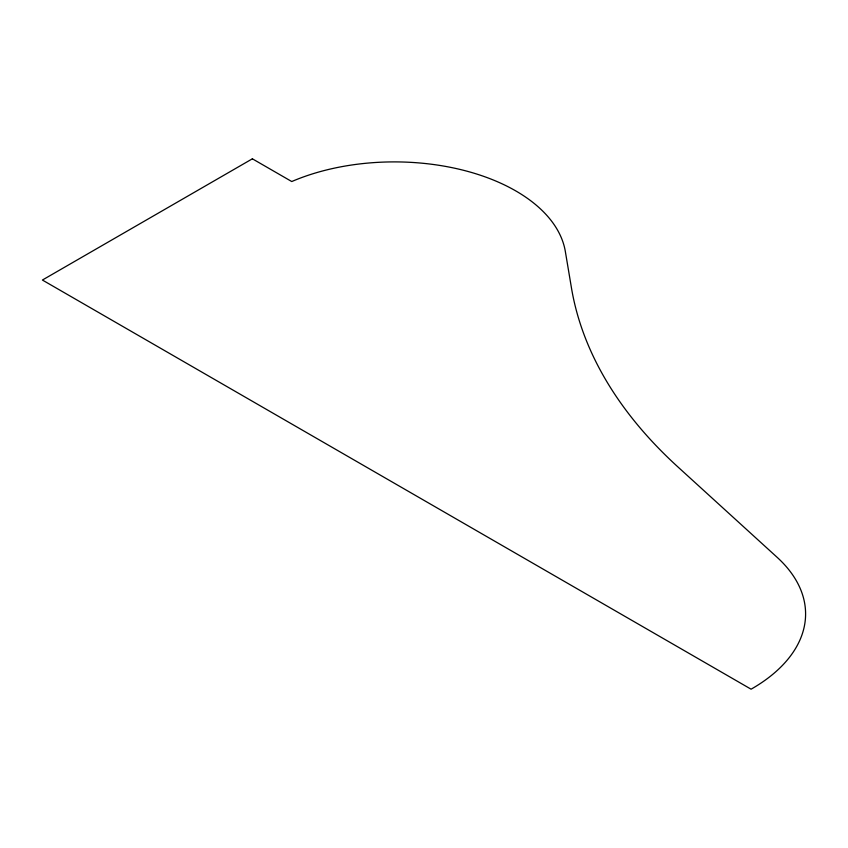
<?xml version="1.0" encoding="UTF-8"?>
<svg xmlns="http://www.w3.org/2000/svg" width="848" height="848" viewBox="0 0 848 848"><rect width="100%" height="100%" fill="white"/><g stroke="black" fill="none" stroke-linecap="round" stroke-linejoin="round"><path stroke-width="1.27" d="M252.375 158.809L42.4 280.041L751.084 689.191L752.844 688.173A183.115 105.724 0 0 0 777.15 557.337L677.997 467.015A706.946 408.153 0 0 1 571.223 286.518L565.34 251.496A171.773 99.174 0 0 0 463.93 170.395A171.773 99.174 0 0 0 291.754 181.536L252.375 158.809"/></g></svg>
